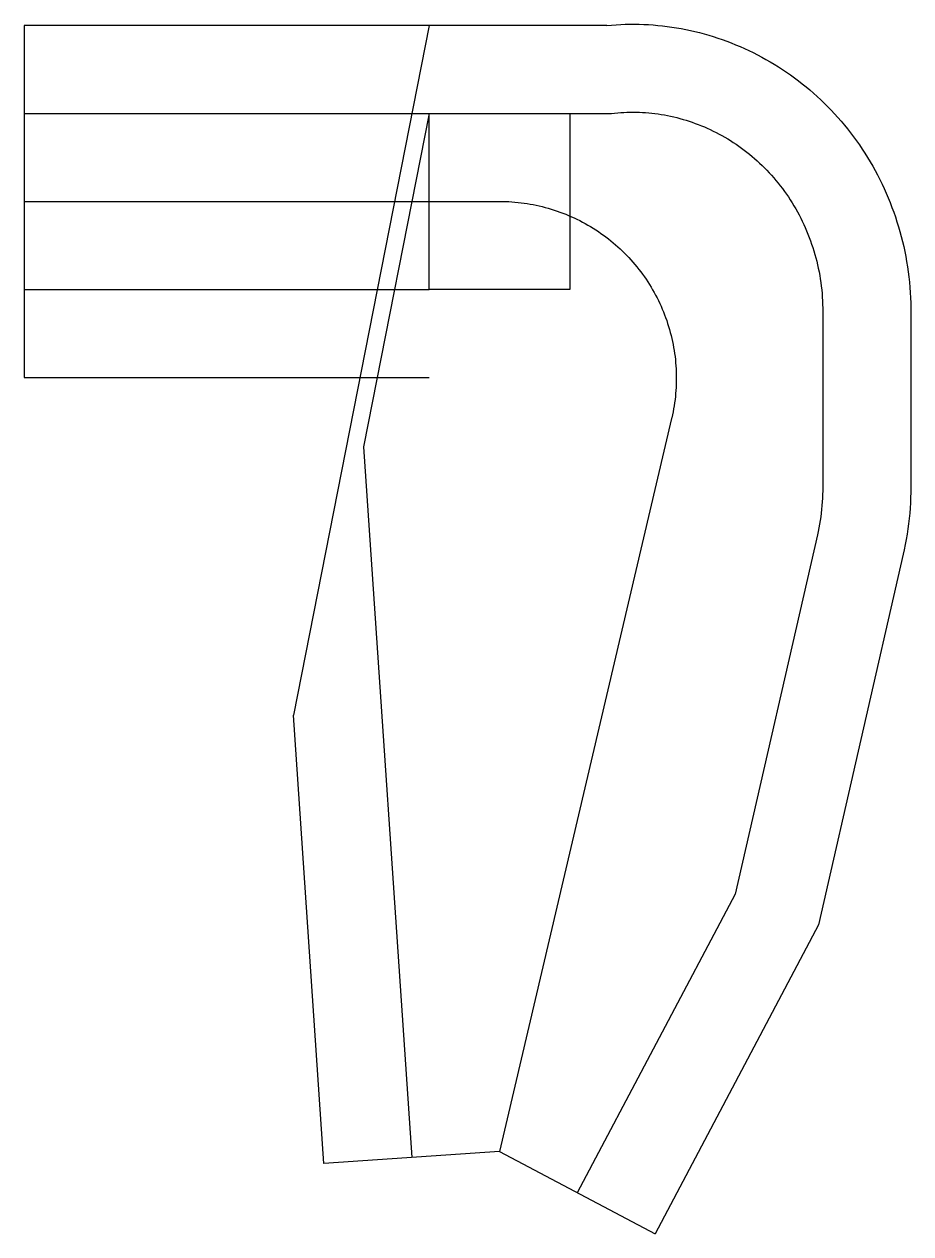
# Model space of a CAD drawing. Header units: metres. Extents: x -10000 to 8653, y -21731 to 3730.
import ezdxf

# ---------------------------------------------------------------- set-up
doc = ezdxf.new("R2010")
doc.units = ezdxf.units.M

msp = doc.modelspace()

# ---------------------------------------------------------------- linework, layer by layer
at = {"color": 1}
for p, q in [((-10000, 3704), (-10000, -3704)), ((2258, 3704), (-10000, 3704)), ((-1482, 3704), (-4336, -10814)), ((-10000, 1852), (2358, 1852)), ((-1482, 1852), (-2862, -5169)), ((-10000, -1852), (-1482, -1852)), ((6801, -2311), (6801, -6015)), ((8653, -2311), (8653, -6015)), ((-10000, -3704), (-1482, -3704)), ((-2862, -5169), (-1848, -20125)), ((6687, -7015), (4960, -14579)), ((8493, -7427), (6712, -15229)), ((-3696, -20251), (-4336, -10814)), ((4960, -14579), (1637, -20866)), ((6712, -15229), (3275, -21731)), ((0, -20000), (-3696, -20251)), ((0, -20000), (3275, -21731))]:
    msp.add_line(p, q, dxfattribs=at)
for points in [[(2258, 3704), (2355, 3713), (2452, 3720), (2549, 3725), (2646, 3728), (2744, 3730), (2841, 3730), (2939, 3729), (3037, 3726), (3135, 3721), (3233, 3714), (3331, 3705), (3429, 3695), (3527, 3683), (3625, 3670), (3723, 3655), (3820, 3637), (3918, 3619), (4015, 3598), (4112, 3576), (4208, 3552), (4305, 3526), (4401, 3499), (4496, 3470), (4592, 3439), (4686, 3407), (4781, 3372), (4875, 3337), (4968, 3299), (5061, 3260), (5153, 3219), (5245, 3176), (5336, 3132), (5426, 3086), (5516, 3039), (5605, 2990), (5693, 2939), (5781, 2887), (5867, 2833), (5953, 2777), (6038, 2720), (6122, 2661), (6205, 2601), (6287, 2540), (6368, 2476), (6448, 2412), (6527, 2346), (6605, 2278), (6682, 2209), (6758, 2139), (6833, 2067), (6906, 1993), (6978, 1919), (7050, 1843), (7119, 1766), (7188, 1687), (7255, 1607), (7321, 1526), (7386, 1443), (7449, 1360), (7511, 1275), (7571, 1189), (7630, 1102), (7688, 1013), (7744, 924), (7798, 834), (7851, 742), (7903, 649), (7953, 556), (8001, 461), (8048, 366), (8093, 269), (8137, 172), (8179, 74), (8219, -25), (8257, -125), (8294, -226), (8329, -327), (8362, -429), (8394, -532), (8424, -635), (8452, -739), (8478, -844), (8503, -949), (8525, -1055), (8546, -1162), (8565, -1268), (8582, -1376), (8598, -1483), (8611, -1591), (8623, -1700), (8632, -1809), (8640, -1918), (8646, -2027), (8650, -2136), (8652, -2246), (8653, -2311)], [(1482, -1852), (-1482, -1852), (-1482, 1852), (1482, 1852), (1482, -1852)], [(2358, 1852), (2422, 1859), (2486, 1865), (2551, 1870), (2616, 1874), (2681, 1877), (2746, 1878), (2811, 1878), (2877, 1878), (2942, 1876), (3008, 1873), (3074, 1869), (3139, 1863), (3205, 1857), (3271, 1849), (3337, 1840), (3403, 1830), (3468, 1819), (3534, 1807), (3600, 1793), (3665, 1778), (3731, 1763), (3796, 1746), (3861, 1727), (3925, 1708), (3990, 1687), (4054, 1666), (4118, 1643), (4182, 1619), (4246, 1594), (4309, 1567), (4372, 1540), (4434, 1511), (4496, 1481), (4558, 1450), (4619, 1418), (4680, 1385), (4740, 1351), (4800, 1315), (4859, 1279), (4918, 1241), (4976, 1202), (5034, 1163), (5091, 1122), (5147, 1080), (5203, 1037), (5258, 993), (5313, 947), (5366, 901), (5420, 854), (5472, 806), (5523, 757), (5574, 706), (5624, 655), (5673, 603), (5722, 550), (5769, 496), (5816, 441), (5862, 385), (5907, 329), (5951, 271), (5994, 212), (6036, 153), (6077, 93), (6117, 32), (6156, -30), (6194, -93), (6232, -156), (6268, -220), (6303, -285), (6336, -350), (6369, -417), (6401, -484), (6432, -551), (6461, -620), (6489, -689), (6517, -758), (6543, -828), (6567, -899), (6591, -970), (6614, -1042), (6635, -1114), (6655, -1187), (6673, -1260), (6691, -1334), (6707, -1408), (6722, -1483), (6736, -1557), (6748, -1633), (6759, -1708), (6769, -1784), (6778, -1860), (6785, -1937), (6791, -2014), (6795, -2091), (6798, -2168), (6800, -2245), (6801, -2311)], [(-10000, 0), (0, 0), (65, -1), (130, -2), (195, -5), (259, -9), (324, -14), (389, -20), (453, -28), (518, -36), (582, -46), (646, -57), (710, -68), (773, -81), (837, -95), (900, -110), (963, -127), (1025, -144), (1087, -163), (1149, -182), (1211, -203), (1272, -224), (1333, -247), (1393, -271), (1453, -296), (1513, -322), (1572, -348), (1630, -376), (1689, -405), (1746, -435), (1803, -466), (1860, -498), (1916, -531), (1971, -565), (2026, -600), (2080, -636), (2133, -673), (2186, -710), (2238, -749), (2290, -788), (2341, -829), (2391, -870), (2440, -912), (2489, -955), (2537, -999), (2584, -1044), (2630, -1089), (2676, -1136), (2720, -1183), (2764, -1231), (2807, -1279), (2849, -1329), (2891, -1379), (2931, -1430), (2970, -1481), (3009, -1533), (3047, -1586), (3084, -1640), (3119, -1694), (3154, -1748), (3188, -1804), (3221, -1860), (3253, -1916), (3284, -1973), (3314, -2031), (3343, -2089), (3371, -2148), (3398, -2207), (3424, -2266), (3449, -2326), (3472, -2386), (3495, -2447), (3517, -2508), (3537, -2570), (3557, -2632), (3575, -2694), (3593, -2757), (3609, -2820), (3624, -2883), (3638, -2946), (3651, -3010), (3663, -3074), (3674, -3138), (3683, -3202), (3692, -3266), (3699, -3331), (3705, -3395), (3710, -3460), (3714, -3525), (3717, -3590), (3719, -3654), (3719, -3719), (3719, -3784), (3717, -3849), (3714, -3914), (3710, -3979), (3705, -4044), (3699, -4108), (3692, -4173), (3683, -4237), (3674, -4301), (3663, -4365), (3651, -4429), (3638, -4493), (3624, -4556), (3621, -4569), (0, -20000)], [(6801, -6015), (6800, -6093), (6798, -6170), (6794, -6248), (6790, -6326), (6784, -6404), (6776, -6482), (6767, -6560), (6757, -6638), (6745, -6715), (6732, -6793), (6718, -6871), (6702, -6948), (6687, -7015)], [(8653, -6015), (8652, -6125), (8649, -6235), (8644, -6345), (8637, -6455), (8629, -6565), (8618, -6675), (8605, -6785), (8591, -6895), (8574, -7005), (8556, -7115), (8536, -7224), (8514, -7333), (8493, -7427)]]:
    msp.add_lwpolyline(points, dxfattribs=at)

doc.saveas('drawing.dxf')
